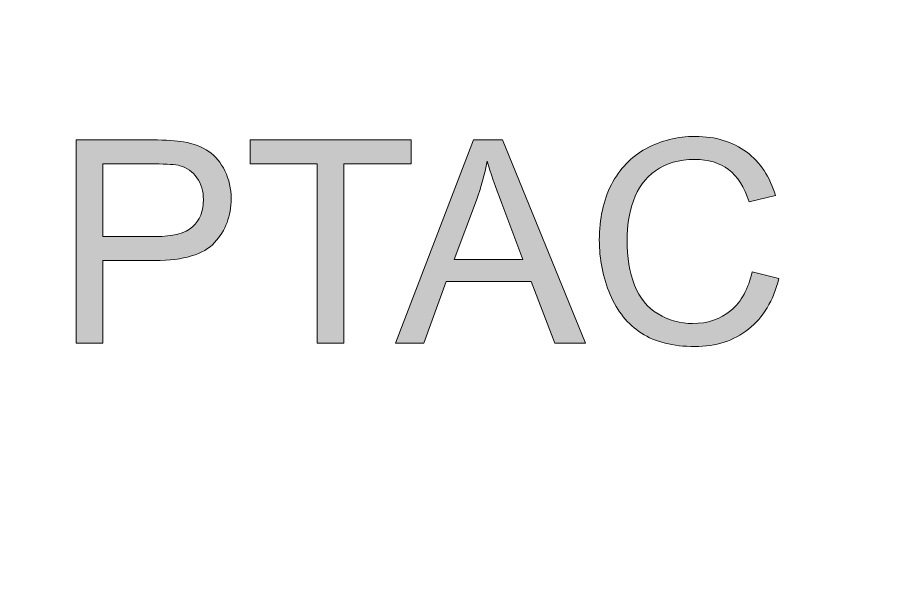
# Model space of a CAD drawing. Header units: inches. Extents: x -17.6 to 82.3, y -15.1 to 23.2.
# Drawn here: x 26.706 to 27.301, y -4.926 to -4.533 of the extents above; entities that cross this region are included whole.
import ezdxf

# ---------------------------------------------------------------- set-up
doc = ezdxf.new("R2010")
doc.units = ezdxf.units.IN
doc.header["$MEASUREMENT"] = 0
doc.layers.add('0_0', color=7, linetype='Continuous', lineweight=0)
doc.layers.add('G-ANNO-TTLB', color=7, linetype='Continuous', lineweight=0)

# ---------------------------------------------------------------- blocks, each defined once
blk = doc.blocks.new('Block_21')
at = {"layer": '0_0', "true_color": 0x000000, "transparency": 33554687}
h = blk.add_hatch(color=18, dxfattribs=at)
h.dxf.hatch_style = 2
edge = h.paths.add_edge_path()
edge.add_spline(control_points=[(26.76465, -4.68363), (26.76465, -4.68363), (26.80063, -4.68363), (26.80063, -4.68363), (26.81253, -4.68363), (26.82098, -4.68142), (26.82598, -4.67699), (26.83097, -4.67255), (26.83348, -4.66633), (26.83348, -4.65828), (26.83348, -4.65247), (26.832, -4.64747), (26.82906, -4.64334), (26.82612, -4.63919), (26.82224, -4.63645), (26.81744, -4.63512), (26.81433, -4.63429), (26.80861, -4.63388), (26.80025, -4.63388), (26.80025, -4.63388), (26.76465, -4.63388), (26.76465, -4.63388), (26.76465, -4.63388), (26.76465, -4.68363), (26.76465, -4.68363)], knot_values=[0, 0, 0, 0, 1, 1, 1, 2, 2, 2, 3, 3, 3, 4, 4, 4, 5, 5, 5, 6, 6, 6, 7, 7, 7, 8, 8, 8, 8], degree=3, periodic=0)
edge = h.paths.add_edge_path()
edge.add_spline(control_points=[(26.74623, -4.75665), (26.74623, -4.75665), (26.74623, -4.61746), (26.74623, -4.61746), (26.74623, -4.61746), (26.79873, -4.61746), (26.79873, -4.61746), (26.80797, -4.61746), (26.81502, -4.61791), (26.81991, -4.61879), (26.82674, -4.61993), (26.83247, -4.6221), (26.83709, -4.6253), (26.8417, -4.62849), (26.84543, -4.63296), (26.84824, -4.63873), (26.85106, -4.64449), (26.85247, -4.65081), (26.85247, -4.65771), (26.85247, -4.66956), (26.8487, -4.67957), (26.84117, -4.68777), (26.83363, -4.69596), (26.82003, -4.70006), (26.80035, -4.70006), (26.80035, -4.70006), (26.76465, -4.70006), (26.76465, -4.70006), (26.76465, -4.70006), (26.76465, -4.75665), (26.76465, -4.75665), (26.76465, -4.75665), (26.74623, -4.75665), (26.74623, -4.75665)], knot_values=[0, 0, 0, 0, 1, 1, 1, 2, 2, 2, 3, 3, 3, 4, 4, 4, 5, 5, 5, 6, 6, 6, 7, 7, 7, 8, 8, 8, 9, 9, 9, 10, 10, 10, 11, 11, 11, 11], degree=3, periodic=0)
h = blk.add_hatch(color=18, dxfattribs=at)
h.dxf.hatch_style = 2
edge = h.paths.add_edge_path()
edge.add_spline(control_points=[(26.91134, -4.75665), (26.91134, -4.75665), (26.91134, -4.63388), (26.91134, -4.63388), (26.91134, -4.63388), (26.86548, -4.63388), (26.86548, -4.63388), (26.86548, -4.63388), (26.86548, -4.61746), (26.86548, -4.61746), (26.86548, -4.61746), (26.9758, -4.61746), (26.9758, -4.61746), (26.9758, -4.61746), (26.9758, -4.63388), (26.9758, -4.63388), (26.9758, -4.63388), (26.92976, -4.63388), (26.92976, -4.63388), (26.92976, -4.63388), (26.92976, -4.75665), (26.92976, -4.75665), (26.92976, -4.75665), (26.91134, -4.75665), (26.91134, -4.75665)], knot_values=[0, 0, 0, 0, 1, 1, 1, 2, 2, 2, 3, 3, 3, 4, 4, 4, 5, 5, 5, 6, 6, 6, 7, 7, 7, 8, 8, 8, 8], degree=3, periodic=0)
h = blk.add_hatch(color=18, dxfattribs=at)
h.dxf.hatch_style = 2
edge = h.paths.add_edge_path()
edge.add_spline(control_points=[(27.00514, -4.69949), (27.00514, -4.69949), (27.05233, -4.69949), (27.05233, -4.69949), (27.05233, -4.69949), (27.0378, -4.66094), (27.0378, -4.66094), (27.03337, -4.64924), (27.03007, -4.63961), (27.02793, -4.63208), (27.02615, -4.641), (27.02365, -4.64986), (27.02043, -4.65866), (27.02043, -4.65866), (27.00514, -4.69949), (27.00514, -4.69949)], knot_values=[0, 0, 0, 0, 1, 1, 1, 2, 2, 2, 3, 3, 3, 4, 4, 4, 5, 5, 5, 5], degree=3, periodic=0)
edge = h.paths.add_edge_path()
edge.add_spline(control_points=[(26.96498, -4.75665), (26.96498, -4.75665), (27.01843, -4.61746), (27.01843, -4.61746), (27.01843, -4.61746), (27.03828, -4.61746), (27.03828, -4.61746), (27.03828, -4.61746), (27.09524, -4.75665), (27.09524, -4.75665), (27.09524, -4.75665), (27.07426, -4.75665), (27.07426, -4.75665), (27.07426, -4.75665), (27.05802, -4.71449), (27.05802, -4.71449), (27.05802, -4.71449), (26.99982, -4.71449), (26.99982, -4.71449), (26.99982, -4.71449), (26.98454, -4.75665), (26.98454, -4.75665), (26.98454, -4.75665), (26.96498, -4.75665), (26.96498, -4.75665)], knot_values=[0, 0, 0, 0, 1, 1, 1, 2, 2, 2, 3, 3, 3, 4, 4, 4, 5, 5, 5, 6, 6, 6, 7, 7, 7, 8, 8, 8, 8], degree=3, periodic=0)
h = blk.add_hatch(color=18, dxfattribs=at)
h.dxf.hatch_style = 2
edge = h.paths.add_edge_path()
edge.add_spline(control_points=[(27.20927, -4.70785), (27.20927, -4.70785), (27.22769, -4.7125), (27.22769, -4.7125), (27.22382, -4.72762), (27.21688, -4.73916), (27.20684, -4.7471), (27.19682, -4.75505), (27.18454, -4.75902), (27.17006, -4.75902), (27.15506, -4.75902), (27.14285, -4.75597), (27.13345, -4.74986), (27.12405, -4.74375), (27.1169, -4.7349), (27.11199, -4.72332), (27.1071, -4.71174), (27.10464, -4.6993), (27.10464, -4.68601), (27.10464, -4.67151), (27.10741, -4.65887), (27.11294, -4.64808), (27.11849, -4.63729), (27.12637, -4.6291), (27.13658, -4.62348), (27.14681, -4.61789), (27.15805, -4.61509), (27.17034, -4.61509), (27.18426, -4.61509), (27.19598, -4.61863), (27.20547, -4.62572), (27.21497, -4.63281), (27.22157, -4.64278), (27.22531, -4.65563), (27.22531, -4.65563), (27.20718, -4.6599), (27.20718, -4.6599), (27.20395, -4.64977), (27.19926, -4.6424), (27.19313, -4.63778), (27.18698, -4.63315), (27.17927, -4.63085), (27.16996, -4.63085), (27.15926, -4.63085), (27.15032, -4.63341), (27.14313, -4.63854), (27.13596, -4.64366), (27.1309, -4.65055), (27.128, -4.65918), (27.12508, -4.66783), (27.12363, -4.67673), (27.12363, -4.68591), (27.12363, -4.69775), (27.12535, -4.70809), (27.1288, -4.71691), (27.13226, -4.72575), (27.13761, -4.73234), (27.1449, -4.73671), (27.15217, -4.74108), (27.16005, -4.74326), (27.16854, -4.74326), (27.17885, -4.74326), (27.18758, -4.74029), (27.19474, -4.73433), (27.20189, -4.72838), (27.20673, -4.71955), (27.20927, -4.70785)], knot_values=[0, 0, 0, 0, 1, 1, 1, 2, 2, 2, 3, 3, 3, 4, 4, 4, 5, 5, 5, 6, 6, 6, 7, 7, 7, 8, 8, 8, 9, 9, 9, 10, 10, 10, 11, 11, 11, 12, 12, 12, 13, 13, 13, 14, 14, 14, 15, 15, 15, 16, 16, 16, 17, 17, 17, 18, 18, 18, 19, 19, 19, 20, 20, 20, 21, 21, 21, 22, 22, 22, 22], degree=3, periodic=0)
at = {"layer": '0_0'}
for points, knots in [([(26.74623, -4.75665), (26.74623, -4.75665), (26.74623, -4.61746), (26.74623, -4.61746), (26.74623, -4.61746), (26.79873, -4.61746), (26.79873, -4.61746), (26.80797, -4.61746), (26.81502, -4.61791), (26.81991, -4.61879), (26.82674, -4.61993), (26.83247, -4.6221), (26.83709, -4.6253), (26.8417, -4.62849), (26.84543, -4.63296), (26.84824, -4.63873), (26.85106, -4.64449), (26.85247, -4.65081), (26.85247, -4.65771), (26.85247, -4.66956), (26.8487, -4.67957), (26.84117, -4.68777), (26.83363, -4.69596), (26.82003, -4.70006), (26.80035, -4.70006), (26.80035, -4.70006), (26.76465, -4.70006), (26.76465, -4.70006), (26.76465, -4.70006), (26.76465, -4.75665), (26.76465, -4.75665), (26.76465, -4.75665), (26.74623, -4.75665), (26.74623, -4.75665)], [0, 0, 0, 0, 1, 1, 1, 2, 2, 2, 3, 3, 3, 4, 4, 4, 5, 5, 5, 6, 6, 6, 7, 7, 7, 8, 8, 8, 9, 9, 9, 10, 10, 10, 11, 11, 11, 11]), ([(26.91134, -4.75665), (26.91134, -4.75665), (26.91134, -4.63388), (26.91134, -4.63388), (26.91134, -4.63388), (26.86548, -4.63388), (26.86548, -4.63388), (26.86548, -4.63388), (26.86548, -4.61746), (26.86548, -4.61746), (26.86548, -4.61746), (26.9758, -4.61746), (26.9758, -4.61746), (26.9758, -4.61746), (26.9758, -4.63388), (26.9758, -4.63388), (26.9758, -4.63388), (26.92976, -4.63388), (26.92976, -4.63388), (26.92976, -4.63388), (26.92976, -4.75665), (26.92976, -4.75665), (26.92976, -4.75665), (26.91134, -4.75665), (26.91134, -4.75665)], [0, 0, 0, 0, 1, 1, 1, 2, 2, 2, 3, 3, 3, 4, 4, 4, 5, 5, 5, 6, 6, 6, 7, 7, 7, 8, 8, 8, 8]), ([(26.96498, -4.75665), (26.96498, -4.75665), (27.01843, -4.61746), (27.01843, -4.61746), (27.01843, -4.61746), (27.03828, -4.61746), (27.03828, -4.61746), (27.03828, -4.61746), (27.09524, -4.75665), (27.09524, -4.75665), (27.09524, -4.75665), (27.07426, -4.75665), (27.07426, -4.75665), (27.07426, -4.75665), (27.05802, -4.71449), (27.05802, -4.71449), (27.05802, -4.71449), (26.99982, -4.71449), (26.99982, -4.71449), (26.99982, -4.71449), (26.98454, -4.75665), (26.98454, -4.75665), (26.98454, -4.75665), (26.96498, -4.75665), (26.96498, -4.75665)], [0, 0, 0, 0, 1, 1, 1, 2, 2, 2, 3, 3, 3, 4, 4, 4, 5, 5, 5, 6, 6, 6, 7, 7, 7, 8, 8, 8, 8]), ([(27.20927, -4.70785), (27.20927, -4.70785), (27.22769, -4.7125), (27.22769, -4.7125), (27.22382, -4.72762), (27.21688, -4.73916), (27.20684, -4.7471), (27.19682, -4.75505), (27.18454, -4.75902), (27.17006, -4.75902), (27.15506, -4.75902), (27.14285, -4.75597), (27.13345, -4.74986), (27.12405, -4.74375), (27.1169, -4.7349), (27.11199, -4.72332), (27.1071, -4.71174), (27.10464, -4.6993), (27.10464, -4.68601), (27.10464, -4.67151), (27.10741, -4.65887), (27.11294, -4.64808), (27.11849, -4.63729), (27.12637, -4.6291), (27.13658, -4.62348), (27.14681, -4.61789), (27.15805, -4.61509), (27.17034, -4.61509), (27.18426, -4.61509), (27.19598, -4.61863), (27.20547, -4.62572), (27.21497, -4.63281), (27.22157, -4.64278), (27.22531, -4.65563), (27.22531, -4.65563), (27.20718, -4.6599), (27.20718, -4.6599), (27.20395, -4.64977), (27.19926, -4.6424), (27.19313, -4.63778), (27.18698, -4.63315), (27.17927, -4.63085), (27.16996, -4.63085), (27.15926, -4.63085), (27.15032, -4.63341), (27.14313, -4.63854), (27.13596, -4.64366), (27.1309, -4.65055), (27.128, -4.65918), (27.12508, -4.66783), (27.12363, -4.67673), (27.12363, -4.68591), (27.12363, -4.69775), (27.12535, -4.70809), (27.1288, -4.71691), (27.13226, -4.72575), (27.13761, -4.73234), (27.1449, -4.73671), (27.15217, -4.74108), (27.16005, -4.74326), (27.16854, -4.74326), (27.17885, -4.74326), (27.18758, -4.74029), (27.19474, -4.73433), (27.20189, -4.72838), (27.20673, -4.71955), (27.20927, -4.70785)], [0, 0, 0, 0, 1, 1, 1, 2, 2, 2, 3, 3, 3, 4, 4, 4, 5, 5, 5, 6, 6, 6, 7, 7, 7, 8, 8, 8, 9, 9, 9, 10, 10, 10, 11, 11, 11, 12, 12, 12, 13, 13, 13, 14, 14, 14, 15, 15, 15, 16, 16, 16, 17, 17, 17, 18, 18, 18, 19, 19, 19, 20, 20, 20, 21, 21, 21, 22, 22, 22, 22]), ([(26.76465, -4.68363), (26.76465, -4.68363), (26.80063, -4.68363), (26.80063, -4.68363), (26.81253, -4.68363), (26.82098, -4.68142), (26.82598, -4.67699), (26.83097, -4.67255), (26.83348, -4.66633), (26.83348, -4.65828), (26.83348, -4.65247), (26.832, -4.64747), (26.82906, -4.64334), (26.82612, -4.63919), (26.82224, -4.63645), (26.81744, -4.63512), (26.81433, -4.63429), (26.80861, -4.63388), (26.80025, -4.63388), (26.80025, -4.63388), (26.76465, -4.63388), (26.76465, -4.63388), (26.76465, -4.63388), (26.76465, -4.68363), (26.76465, -4.68363)], [0, 0, 0, 0, 1, 1, 1, 2, 2, 2, 3, 3, 3, 4, 4, 4, 5, 5, 5, 6, 6, 6, 7, 7, 7, 8, 8, 8, 8]), ([(27.00514, -4.69949), (27.00514, -4.69949), (27.05233, -4.69949), (27.05233, -4.69949), (27.05233, -4.69949), (27.0378, -4.66094), (27.0378, -4.66094), (27.03337, -4.64924), (27.03007, -4.63961), (27.02793, -4.63208), (27.02615, -4.641), (27.02365, -4.64986), (27.02043, -4.65866), (27.02043, -4.65866), (27.00514, -4.69949), (27.00514, -4.69949)], [0, 0, 0, 0, 1, 1, 1, 2, 2, 2, 3, 3, 3, 4, 4, 4, 5, 5, 5, 5])]:
    blk.add_open_spline(points, degree=3, knots=knots, dxfattribs=at)
blk = doc.blocks.new('Block_20')
at = {"layer": '0_0'}
blk.add_blockref('Block_21', (0, 0), dxfattribs=at)

msp = doc.modelspace()

# ---------------------------------------------------------------- hatches: boundary and pattern name
at = {"layer": 'G-ANNO-TTLB', "true_color": 0xff00ff, "transparency": 33554687}
h = msp.add_hatch(color=6, dxfattribs=at)
edge = h.paths.add_edge_path()
edge.add_spline(control_points=[(29.0625, 23.0625), (29.0625, 23.0625), (29.0625, -11.0625), (29.0625, -11.0625), (29.0625, -11.0625), (24.8755, -11.0625), (24.8755, -11.0625), (24.8755, -11.0625), (24.8755, 23.0625), (24.8755, 23.0625), (24.8755, 23.0625), (29.0625, 23.0625), (29.0625, 23.0625)], knot_values=[0, 0, 0, 0, 1, 1, 1, 2, 2, 2, 3, 3, 3, 4, 4, 4, 4], degree=3, periodic=0)
edge = h.paths.add_edge_path()
edge.add_spline(control_points=[(28.9375, 22.9375), (28.9375, 22.9375), (25.0005, 22.9375), (25.0005, 22.9375), (25.0005, 22.9375), (25.0005, -10.9375), (25.0005, -10.9375), (25.0005, -10.9375), (28.9375, -10.9375), (28.9375, -10.9375), (28.9375, -10.9375), (28.9375, 22.9375), (28.9375, 22.9375)], knot_values=[0, 0, 0, 0, 1, 1, 1, 2, 2, 2, 3, 3, 3, 4, 4, 4, 4], degree=3, periodic=0)
edge.add_line((28.9375, 22.9375), (28.9375, 22.9375))

# ---------------------------------------------------------------- linework, layer by layer
at = {"layer": 'G-ANNO-TTLB'}
for points in [[(29.0625, 23.0625), (29.0625, 23.0625), (29.0625, -11.0625), (29.0625, -11.0625), (29.0625, -11.0625), (24.8755, -11.0625), (24.8755, -11.0625), (24.8755, -11.0625), (24.8755, 23.0625), (24.8755, 23.0625), (24.8755, 23.0625), (29.0625, 23.0625), (29.0625, 23.0625)], [(28.9375, 22.9375), (28.9375, 22.9375), (25.0005, 22.9375), (25.0005, 22.9375), (25.0005, 22.9375), (25.0005, -10.9375), (25.0005, -10.9375), (25.0005, -10.9375), (28.9375, -10.9375), (28.9375, -10.9375), (28.9375, -10.9375), (28.9375, 22.9375), (28.9375, 22.9375)]]:
    msp.add_open_spline(points, degree=3, knots=[0, 0, 0, 0, 1, 1, 1, 2, 2, 2, 3, 3, 3, 4, 4, 4, 4], dxfattribs=at)

# ---------------------------------------------------------------- block references
at = {"layer": '0_0'}
msp.add_blockref('Block_20', (0, 0), dxfattribs=at)

doc.saveas('drawing.dxf')
